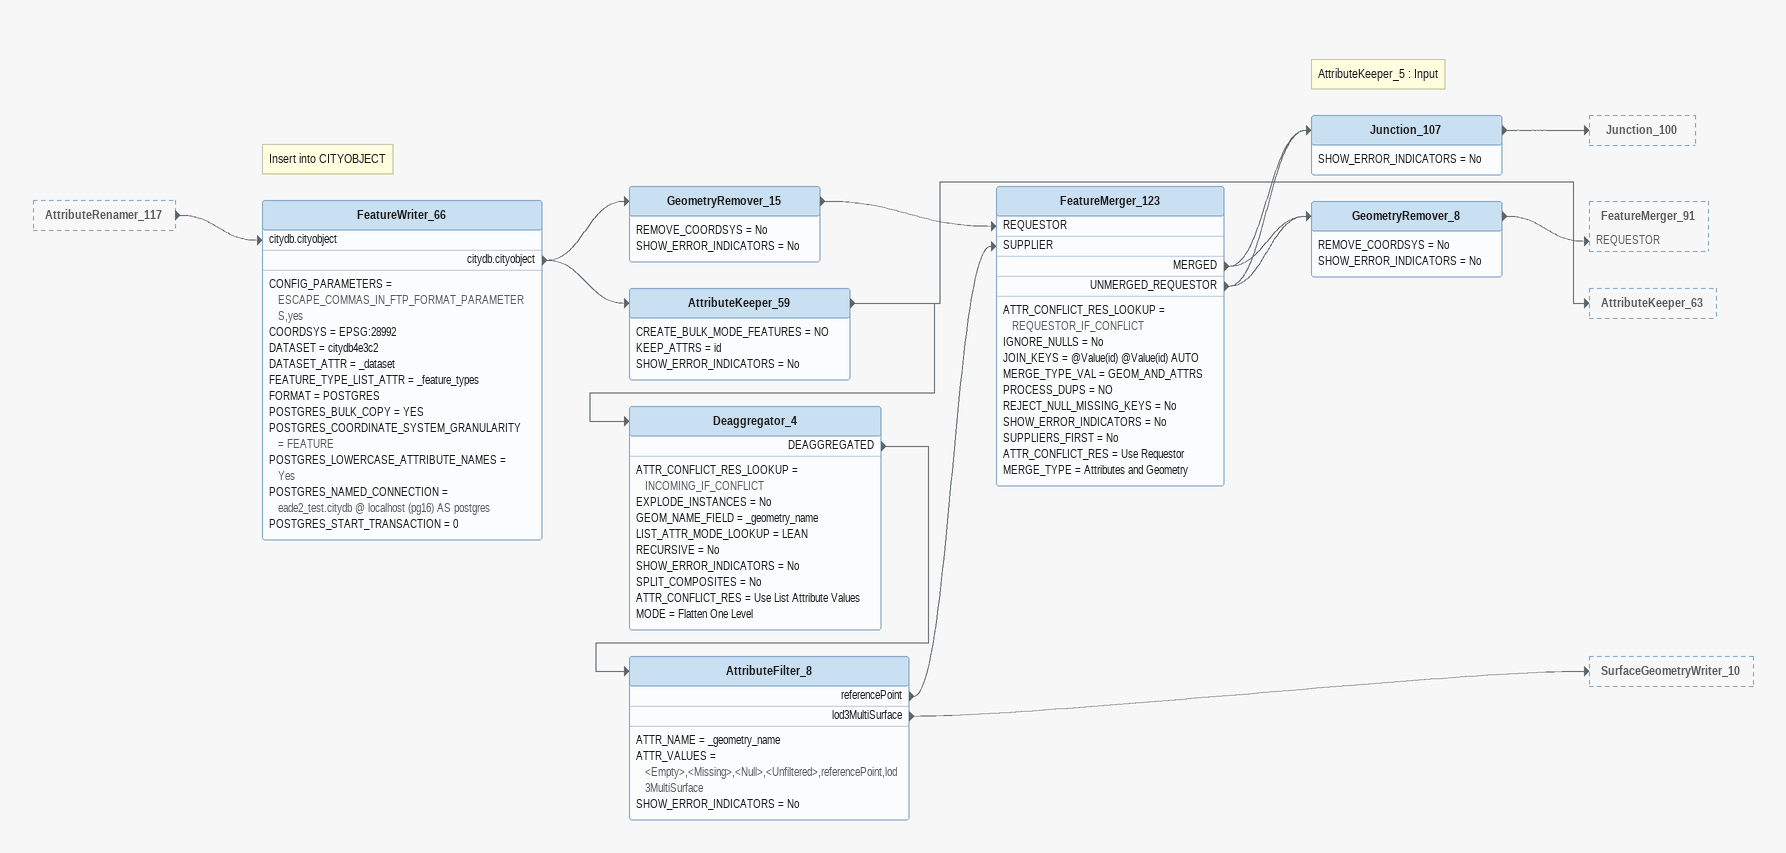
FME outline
AttributeRenamer_117 [outside]
    -> FeatureWriter_66 [citydb.cityobject]
Note: Insert into CITYOBJECT
FeatureWriter_66
    CONFIG_PARAMETERS = ESCAPE_COMMAS_IN_FTP_FORMAT_PARAMETERS,yes
    COORDSYS = EPSG:28992
    DATASET = citydb4e3c2
    DATASET_ATTR = _dataset
    FEATURE_TYPE_LIST_ATTR = _feature_types
    FORMAT = POSTGRES
    POSTGRES_BULK_COPY = YES
    POSTGRES_COORDINATE_SYSTEM_GRANULARITY = FEATURE
    POSTGRES_LOWERCASE_ATTRIBUTE_NAMES = Yes
    POSTGRES_NAMED_CONNECTION = eade2_test.citydb @ localhost (pg16) AS postgres
    POSTGRES_START_TRANSACTION = 0
    citydb.cityobject -> GeometryRemover_15
    citydb.cityobject -> AttributeKeeper_59
GeometryRemover_15
    REMOVE_COORDSYS = No
    SHOW_ERROR_INDICATORS = No
    -> FeatureMerger_123 [REQUESTOR]
AttributeKeeper_59
    CREATE_BULK_MODE_FEATURES = NO
    KEEP_ATTRS = id
    SHOW_ERROR_INDICATORS = No
    -> Deaggregator_4
    -> AttributeKeeper_63
Deaggregator_4
    ATTR_CONFLICT_RES_LOOKUP = INCOMING_IF_CONFLICT
    EXPLODE_INSTANCES = No
    GEOM_NAME_FIELD = _geometry_name
    LIST_ATTR_MODE_LOOKUP = LEAN
    RECURSIVE = No
    SHOW_ERROR_INDICATORS = No
    SPLIT_COMPOSITES = No
    ATTR_CONFLICT_RES = Use List Attribute Values
    MODE = Flatten One Level
    DEAGGREGATED -> AttributeFilter_8
AttributeFilter_8
    ATTR_NAME = _geometry_name
    ATTR_VALUES = <Empty>,<Missing>,<Null>,<Unfiltered>,referencePoint,lod3MultiSurface
    SHOW_ERROR_INDICATORS = No
    referencePoint -> FeatureMerger_123 [SUPPLIER]
    lod3MultiSurface -> SurfaceGeometryWriter_10
FeatureMerger_123
    ATTR_CONFLICT_RES_LOOKUP = REQUESTOR_IF_CONFLICT
    IGNORE_NULLS = No
    JOIN_KEYS = @Value(id) @Value(id) AUTO
    MERGE_TYPE_VAL = GEOM_AND_ATTRS
    PROCESS_DUPS = NO
    REJECT_NULL_MISSING_KEYS = No
    SHOW_ERROR_INDICATORS = No
    SUPPLIERS_FIRST = No
    ATTR_CONFLICT_RES = Use Requestor
    MERGE_TYPE = Attributes and Geometry
    MERGED -> GeometryRemover_8
    MERGED -> Junction_107
    UNMERGED_REQUESTOR -> GeometryRemover_8
    UNMERGED_REQUESTOR -> Junction_107
Note: AttributeKeeper_5 : Input
Junction_107
    SHOW_ERROR_INDICATORS = No
    -> Junction_100
GeometryRemover_8
    REMOVE_COORDSYS = No
    SHOW_ERROR_INDICATORS = No
    -> FeatureMerger_91 [REQUESTOR]
